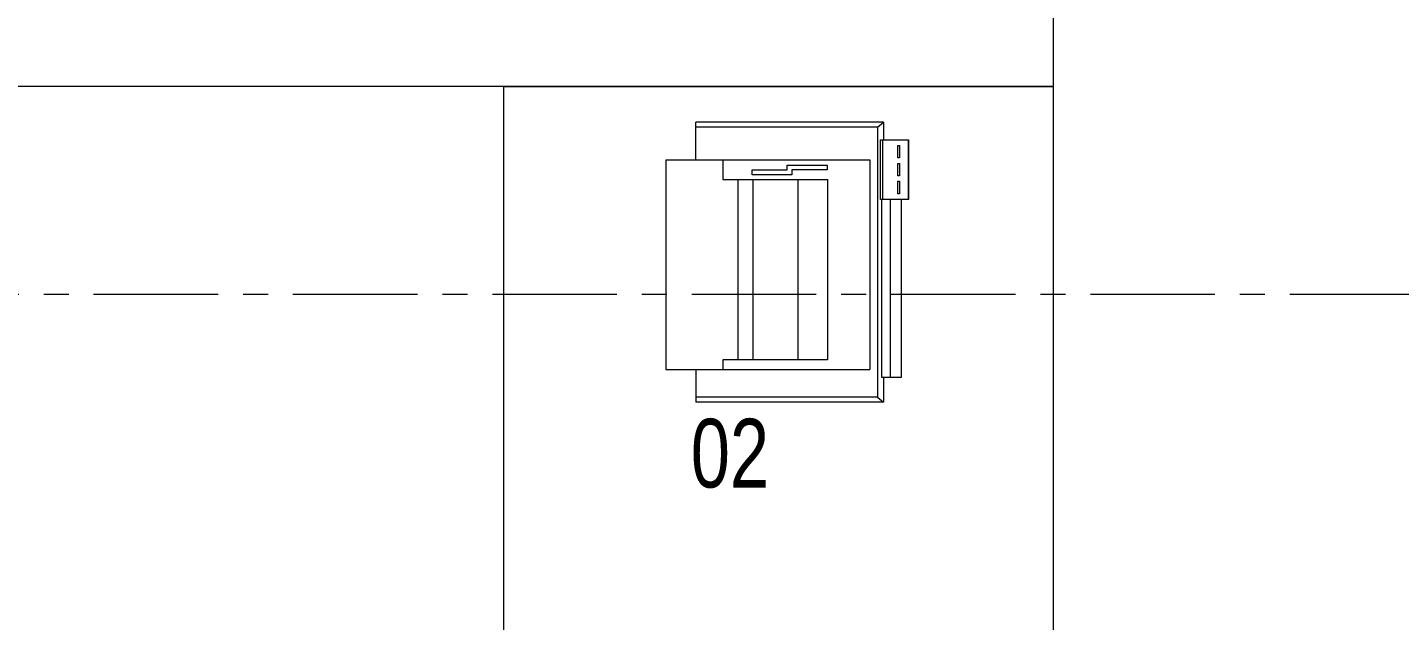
# Model space of a CAD drawing. Header units: millimetres. Extents: x 26027 to 581921, y 7230 to 233891.
# Drawn here: x 467479 to 469227, y 192880 to 193635 of the extents above; entities that cross this region are included whole.
import ezdxf

# ---------------------------------------------------------------- set-up
doc = ezdxf.new("R2010")
doc.units = ezdxf.units.MM
doc.header["$LTSCALE"] = 5
doc.linetypes.add('CENTER', pattern=[50.8, 31.75, -6.35, 6.35, -6.35])
doc.layers.get('0').update_dxf_attribs({"color": 252})
doc.layers.add('axes', color=252, linetype='Continuous')
for name, color, linetype, lineweight in [('E-ELEC-EQPM-2', 85, 'Continuous', 30), ('Medical Equipment and Furniture', 252, 'Continuous', 0), ('Walls', 252, 'Continuous', 5)]:
    doc.layers.add(name, color=color, linetype=linetype, lineweight=lineweight)
doc.layers.add('EXF', color=7, linetype='Continuous', lineweight=30, true_color=0x4e7e3e)
doc.styles.add('X3G_ENTITY_257CFD', font='swisscl.ttf', dxfattribs={"height": 200})

# ---------------------------------------------------------------- blocks, each defined once
blk = doc.blocks.new('ITPPLT2C-P')
at = {"color": 0}
for p, q in [((0.0229, 0.0318), (0.2618, 0.0318)), ((0.0304, 0.0256), (0.0229, 0.0318)), ((0.0229, 0), (0.0229, 0.0318)), ((0.0304, -0.3182), (0.0304, 0.0256)), ((0.0304, 0.0256), (0.2618, 0.0256)), ((0.2618, -0.0096), (0.2618, 0.0318)), ((0, 0), (0, -0.2262)), ((0.0252, 0), (0, 0)), ((0.0139, 0), (0.0139, -0.2262)), ((0.0252, 0), (0.0139, 0)), ((0.0252, -0.2262), (0.0252, 0)), ((0.0401, -0.2769), (0.0401, -0.0096)), ((0.3, -0.0096), (0.0401, -0.0096)), ((0.2274, -0.0222), (0.2274, -0.0096)), ((0.3, -0.2769), (0.3, -0.0096)), ((0.0939, -0.2515), (0.0939, -0.0222)), ((0.0939, -0.0222), (0.2274, -0.0222)), ((0.1321, -0.2515), (0.1321, -0.0222)), ((0.1894, -0.2515), (0.1894, -0.0222)), ((0.2082, -0.2515), (0.2082, -0.0222)), ((-0.0091, -0.2262), (0.0267, -0.2262)), ((-0.0091, -0.3023), (-0.0091, -0.2262)), ((-0.0087, -0.2262), (0.0236, -0.2262)), ((-0.0087, -0.3023), (-0.0087, -0.2262)), ((0, -0.2262), (0.0252, -0.2262)), ((0.0139, -0.2262), (0.0252, -0.2262)), ((0.0236, -0.2262), (0.0236, -0.3023)), ((0.0267, -0.2262), (0.0267, -0.3023)), ((0.0023, -0.2495), (0.0023, -0.2334)), ((0.0023, -0.2334), (0.0045, -0.2334)), ((0.0045, -0.2334), (0.0045, -0.2495)), ((0.0045, -0.2495), (0.0023, -0.2495)), ((0.0023, -0.2721), (0.0023, -0.2562)), ((0.0023, -0.2562), (0.0045, -0.2562)), ((0.0045, -0.2562), (0.0045, -0.2721)), ((0.2274, -0.2515), (0.0939, -0.2515)), ((0.1395, -0.2575), (0.19, -0.2575)), ((0.1395, -0.2641), (0.1395, -0.2575)), ((0.19, -0.2575), (0.19, -0.2641)), ((0.2274, -0.2769), (0.2274, -0.2515)), ((0.0045, -0.2721), (0.0023, -0.2721)), ((0.0023, -0.295), (0.0023, -0.2793)), ((0.0023, -0.2793), (0.0045, -0.2793)), ((0.0045, -0.2793), (0.0045, -0.295)), ((0.3, -0.2769), (0.0401, -0.2769)), ((0.0947, -0.2701), (0.0947, -0.2641)), ((0.0947, -0.2641), (0.1395, -0.2641)), ((0.1457, -0.2701), (0.0947, -0.2701)), ((0.19, -0.2641), (0.1457, -0.2641)), ((0.1457, -0.2641), (0.1457, -0.2701)), ((0.2618, -0.2769), (0.2618, -0.3246)), ((0.0045, -0.295), (0.0023, -0.295)), ((0.0267, -0.3023), (-0.0091, -0.3023)), ((0.0236, -0.3023), (-0.0087, -0.3023)), ((0.0229, -0.3246), (0.0229, -0.3023)), ((0.0304, -0.3182), (0.0229, -0.3246)), ((0.0229, -0.3246), (0.2618, -0.3246)), ((0.0304, -0.3182), (0.2618, -0.3182))]:
    blk.add_line(p, q, dxfattribs=at)

msp = doc.modelspace()

# ---------------------------------------------------------------- hatches: boundary and pattern name
at = {"layer": 'E-ELEC-EQPM-2'}
h = msp.add_hatch(dxfattribs=at)
h.set_pattern_fill('CROSS', color=85, scale=10)
h.set_pattern_definition([(0, (368880, 104830), (63.5, 63.5), [31.75, -95.25]), (90, (368895.875, 104814.125), (-63.5, 63.5), [31.75, -95.25])])
edge = h.paths.add_edge_path()
edge.add_line((457685.6, 145694.3), (457685.6, 152806.1))
edge.add_line((457685.6, 152806.1), (462487.4, 152806.1))
edge.add_line((462487.4, 152806.1), (462487.4, 145900.9))
edge.add_line((462487.4, 145900.9), (462587.4, 145901.1))
edge.add_line((462587.4, 145901.1), (462587.4, 152806.1))
edge.add_line((462587.4, 152806.1), (464555.9, 152806.1))
edge.add_line((464555.9, 152806.1), (469284.4, 152806.1))
edge.add_line((469284.4, 152806.1), (471903.7, 152806.1))
edge.add_line((471903.7, 152806.1), (471903.7, 142653.2))
edge.add_line((471903.7, 142653.2), (478231.4, 142645.9))
edge.add_line((478231.4, 142645.9), (478231.4, 142845.2))
edge.add_line((478231.4, 142845.2), (472503.7, 142845.2))
edge.add_line((472503.7, 142845.2), (472503.7, 157840))
edge.add_line((472503.7, 157840), (472504, 159009.2))
edge.add_line((472504, 159009.2), (479768.6, 159009.2))
edge.add_line((479768.6, 159009.2), (479768.6, 159109.2))
edge.add_line((479768.6, 159109.2), (472503.7, 159109.2))
edge.add_line((472503.7, 159109.2), (472503.7, 169315.6))
edge.add_line((472503.7, 169315.6), (478921.1, 169315.6))
edge.add_line((478921.1, 169315.6), (484286.4, 169315.6))
edge.add_line((484286.4, 169315.6), (484286.4, 166351.2))
edge.add_line((484286.4, 166351.2), (484486.4, 166351.2))
edge.add_line((484486.4, 166351.2), (484486.4, 169515.6))
edge.add_line((484486.4, 169515.6), (479083.8, 169515.6))
edge.add_line((479083.8, 169515.6), (479083.8, 190946.9))
edge.add_line((479083.8, 190946.9), (479083.8, 191341.6))
edge.add_line((479083.8, 191341.6), (478883.8, 191341.6))
edge.add_line((478883.8, 191341.6), (478883.8, 195124.3))
edge.add_line((478883.8, 195124.3), (477262.4, 195124.3))
edge.add_line((477262.4, 195124.3), (477262.4, 205421.2))
edge.add_line((477262.4, 205421.2), (474368, 205421.2))
edge.add_line((474368, 205421.2), (469356.9, 205421.2))
edge.add_line((469356.9, 205421.2), (469256.9, 205421.2))
edge.add_line((469256.9, 205421.2), (469256.9, 204391.3))
edge.add_line((469256.9, 204391.3), (469856.9, 204391.3))
edge.add_line((469856.9, 204391.3), (469856.9, 204821.2))
edge.add_line((469856.9, 204821.2), (471179.3, 204821.2))
edge.add_line((471179.3, 204821.2), (471179.3, 204391.3))
edge.add_line((471179.3, 204391.3), (471779.3, 204391.3))
edge.add_line((471779.3, 204391.3), (471779.3, 204821.2))
edge.add_line((471779.3, 204821.2), (476662.4, 204821.2))
edge.add_line((476662.4, 204821.2), (476662.4, 194457.6))
edge.add_line((476662.4, 194457.6), (478283.8, 194457.6))
edge.add_line((478283.8, 194457.6), (478283.8, 169915.6))
edge.add_line((478283.8, 169915.6), (471903.7, 169915.6))
edge.add_line((471903.7, 169915.6), (471903.7, 159212))
edge.add_line((471903.7, 159212), (470513.7, 159212))
edge.add_line((470513.7, 159212), (470513.7, 159112))
edge.add_line((470513.7, 159112), (471903.7, 159112))
edge.add_line((471903.7, 159112), (471903.7, 153006.1))
edge.add_line((471903.7, 153006.1), (462587.4, 153006.1))
edge.add_line((462587.4, 153006.1), (462487.4, 152906.1))
edge.add_line((462487.4, 152906.1), (457585.6, 152906.1))
edge.add_line((457585.6, 152906.1), (457585.6, 145694.3))
at = {"layer": 'EXF'}
h = msp.add_hatch(dxfattribs=at)
h.set_pattern_fill('CROSS', color=256, scale=10)
edge = h.paths.add_edge_path()
edge.add_line((464555.9, 152806.1), (469284.4, 152806.1))
edge.add_line((469284.4, 152806.1), (471903.7, 152806.1))
edge.add_line((471903.7, 152806.1), (471903.7, 142653.2))
edge.add_line((471903.7, 142653.2), (478231.4, 142645.9))
edge.add_line((478231.4, 142645.9), (478231.4, 142845.2))
edge.add_line((478231.4, 142845.2), (472503.7, 142845.2))
edge.add_line((472503.7, 142845.2), (472503.7, 157840))
edge.add_line((472503.7, 157840), (472504, 159009.2))
edge.add_line((472504, 159009.2), (479768.6, 159009.2))
edge.add_line((479768.6, 159009.2), (479768.6, 159109.2))
edge.add_line((479768.6, 159109.2), (472503.7, 159109.2))
edge.add_line((472503.7, 159109.2), (472503.7, 169315.6))
edge.add_line((472503.7, 169315.6), (478921.1, 169315.6))
edge.add_line((478921.1, 169315.6), (484286.4, 169315.6))
edge.add_line((484286.4, 169315.6), (484286.4, 166351.2))
edge.add_line((484286.4, 166351.2), (484486.4, 166351.2))
edge.add_line((484486.4, 166351.2), (484486.4, 169515.6))
edge.add_line((484486.4, 169515.6), (479083.8, 169515.6))
edge.add_line((479083.8, 169515.6), (479083.8, 190946.9))
edge.add_line((479083.8, 190946.9), (479083.8, 191341.6))
edge.add_line((479083.8, 191341.6), (478883.8, 191341.6))
edge.add_line((478883.8, 191341.6), (478883.8, 195124.3))
edge.add_line((478883.8, 195124.3), (477262.4, 195124.3))
edge.add_line((477262.4, 195124.3), (477262.4, 205421.2))
edge.add_line((477262.4, 205421.2), (474368, 205421.2))
edge.add_line((474368, 205421.2), (469356.9, 205421.2))
edge.add_line((469356.9, 205421.2), (469256.9, 205421.2))
edge.add_line((469256.9, 205421.2), (469256.9, 204391.3))
edge.add_line((469256.9, 204391.3), (469856.9, 204391.3))
edge.add_line((469856.9, 204391.3), (469856.9, 204821.2))
edge.add_line((469856.9, 204821.2), (471179.3, 204821.2))
edge.add_line((471179.3, 204821.2), (471179.3, 204391.3))
edge.add_line((471179.3, 204391.3), (471779.3, 204391.3))
edge.add_line((471779.3, 204391.3), (471779.3, 204821.2))
edge.add_line((471779.3, 204821.2), (476662.4, 204821.2))
edge.add_line((476662.4, 204821.2), (476662.4, 194457.6))
edge.add_line((476662.4, 194457.6), (478283.8, 194457.6))
edge.add_line((478283.8, 194457.6), (478283.8, 169915.6))
edge.add_line((478283.8, 169915.6), (471903.7, 169915.6))
edge.add_line((471903.7, 169915.6), (471903.7, 159212))
edge.add_line((471903.7, 159212), (470513.7, 159212))
edge.add_line((470513.7, 159212), (470513.7, 159112))
edge.add_line((470513.7, 159112), (471903.7, 159112))
edge.add_line((471903.7, 159112), (471903.7, 153006.1))
edge.add_line((471903.7, 153006.1), (462587.4, 153006.1))

# ---------------------------------------------------------------- linework, layer by layer
at = {"layer": 'axes', "linetype": 'CENTER', "lineweight": 0}
msp.add_line((544175.8, 193295.3, 2.4), (460984.3, 193295.3, 2.4), dxfattribs=at)
at = {"layer": 'Medical Equipment and Furniture', "elevation": 2.4}
for points in [[(468785.8, 193560.3), (468785.8, 189560.3), (468085.8, 189560.3)], [(468085.8, 190260.3), (468085.8, 193560.3), (468785.8, 193560.3)]]:
    msp.add_lwpolyline(points, dxfattribs=at)
at = {"layer": 'Walls'}
for p, q in [((468785.8, 193710.3, 2.4), (468785.8, 193560.3, 2.4)), ((468785.8, 193560.3, 2.4), (464530.8, 193560.3, 2.4))]:
    msp.add_line(p, q, dxfattribs=at)

# ---------------------------------------------------------------- block references
at = {"layer": 'Medical Equipment and Furniture', "extrusion": (1.19895e-18, -8.17187e-07, -1), "xscale": -1000, "yscale": 1000.000000000003, "zscale": 1000.000000000003, "rotation": 180}
msp.add_blockref('ITPPLT2C-P', (-468592.2, 193190, -2.5), dxfattribs=at)

# ---------------------------------------------------------------- texts
at = {"layer": 'Medical Equipment and Furniture', "insert": (468373.8, 193137, 2.4), "char_height": 87.47, "attachment_point": 2, "style": 'X3G_ENTITY_257CFD'}
msp.add_mtext('02', dxfattribs=at)

doc.saveas('drawing.dxf')
